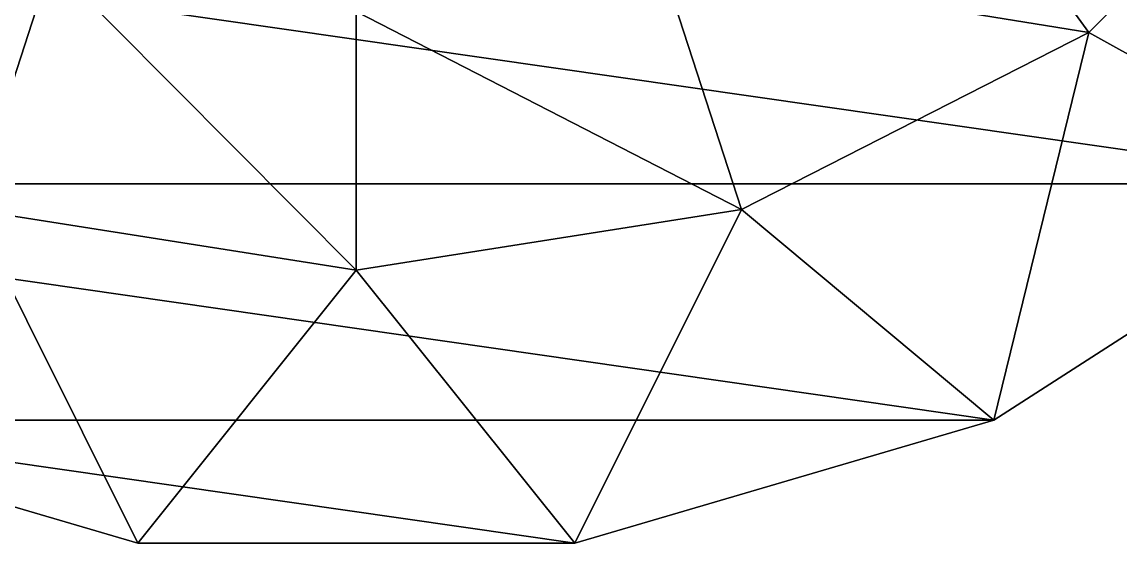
# Model space of a CAD drawing. Extents: x -5 to 5, y -5 to 5.
# Drawn here: x -1.1 to 2.512, y -4.998 to -3.283 of the extents above; entities that cross this region are included whole.
import ezdxf

# ---------------------------------------------------------------- set-up
doc = ezdxf.new("R2010")
doc.units = 0

msp = doc.modelspace()

# ---------------------------------------------------------------- linework, layer by layer
for points in [[(2.410083, -3.317195, -3.000376), (3.317195, -2.410083, -3.000376), (1.909487, -2.628183, -2.53283)], [(2.410083, -3.317195, -3.000376), (3.306615, -3.815884, -3.19), (3.317195, -2.410083, -3.000376)], [(-1.267056, -3.899596, -3.000376), (-1.003877, -3.089614, -2.53283), (-1.909487, -2.628183, -2.53283)], [(2.410083, -3.317195, -3.000376), (1.909487, -2.628183, -2.53283), (1.003877, -3.089614, -2.53283)], [(3.306615, -3.815884, -3.19), (-3.306615, -3.815884, -3.19), (-4.247595, -2.729923, -3.19)], [(4.247595, -2.729923, -3.19), (3.306615, -3.815884, -3.19), (-4.247595, -2.729923, -3.19)], [(-1.267056, -3.899596, -3.000376), (0, -4.100278, -3.000376), (-1.003877, -3.089614, -2.53283)], [(0, -4.100278, -3.000376), (0, -3.248613, -2.53283), (-1.003877, -3.089614, -2.53283)], [(1.267056, -3.899596, -3.000376), (1.003877, -3.089614, -2.53283), (0, -3.248613, -2.53283)], [(1.267056, -3.899596, -3.000376), (2.410083, -3.317195, -3.000376), (1.003877, -3.089614, -2.53283)], [(0, -4.100278, -3.000376), (1.267056, -3.899596, -3.000376), (0, -3.248613, -2.53283)], [(1.267056, -3.899596, -3.000376), (2.097545, -4.592903, -3.19), (2.410083, -3.317195, -3.000376)], [(2.410083, -3.317195, -3.000376), (2.097545, -4.592903, -3.19), (3.306615, -3.815884, -3.19)], [(2.097545, -4.592903, -3.19), (-2.097545, -4.592903, -3.19), (-3.306615, -3.815884, -3.19)], [(3.306615, -3.815884, -3.19), (2.097545, -4.592903, -3.19), (-3.306615, -3.815884, -3.19)], [(-1.267056, -3.899596, -3.000376), (-2.097545, -4.592903, -3.19), (-0.71844, -4.997845, -3.19)], [(-1.267056, -3.899596, -3.000376), (-0.71844, -4.997845, -3.19), (0, -4.100278, -3.000376)], [(0, -4.100278, -3.000376), (0.71844, -4.997845, -3.19), (1.267056, -3.899596, -3.000376)], [(1.267056, -3.899596, -3.000376), (0.71844, -4.997845, -3.19), (2.097545, -4.592903, -3.19)], [(0, -4.100278, -3.000376), (-0.71844, -4.997845, -3.19), (0.71844, -4.997845, -3.19)], [(0.71844, -4.997845, -3.19), (-0.71844, -4.997845, -3.19), (-2.097545, -4.592903, -3.19)], [(2.097545, -4.592903, -3.19), (0.71844, -4.997845, -3.19), (-2.097545, -4.592903, -3.19)]]:
    msp.add_3dface(points)

doc.saveas('drawing.dxf')
